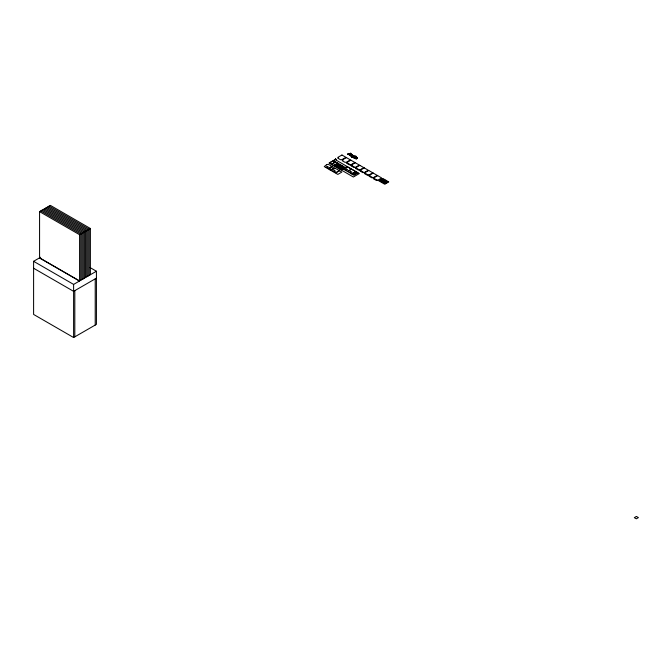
<?xml version="1.0" encoding="UTF-8"?>
<svg xmlns="http://www.w3.org/2000/svg" width="672" height="672" viewBox="0 0 672 672"><rect width="100%" height="100%" fill="white"/><g stroke="black" fill="none" stroke-linecap="round" stroke-linejoin="round"><path stroke-width="1.01" d="M349.734 155.442L350.918 153.359L347.861 153.905L348.146 154.526L349.81 154.787L349.734 155.442L350.918 153.359M349.432 155.274L349.81 154.325L347.861 153.905M350.557 153.392A3.637 2.1 0 0 1 350.02 153.56L349.264 153.762L349.936 154.619L350.515 153.443M349.936 154.619L350.515 153.905M354.875 156.744C351.574 158.273 354.799 154.711 352.649 157.13L353.548 155.509L353.497 155.996L353.186 155.618L353.816 155.669C351.851 157.508 354.774 155.442 354.875 156.744L352.632 157.332M335.395 159.054L335.647 159.466M351.851 155.022L352.103 155.627L351.842 155.039M353.044 156.576L353.044 157.038M39.572 211.63L79.582 234.721L79.582 280.921L39.572 257.821L39.572 211.63L50.375 205.388L90.384 228.488L90.384 274.688M90.048 267.565L96.415 271.236L96.415 324.366L73.609 337.529L33.6 314.429L33.6 261.307L40.614 257.25M79.582 234.721L90.384 228.488M33.6 261.307L73.609 284.407L96.415 271.236M96.415 278.166L73.609 291.337L33.6 268.237M335.513 159.348L335.555 158.911M335.782 159.272L336.084 159.676L335.42 159.062M334.152 161.036L333.354 161.498L334.152 161.96L334.95 161.498M333.774 165.438L337.772 163.128M333.866 165.497L337.865 163.187M352.64 155.912L351.557 156.492L351.305 155.887C352.733 153.821 353.237 156.584 352.758 155.056M352.64 155.45L351.305 155.887M351.305 156.349L352.976 155.644M329.356 169.52L330.154 169.058L330.96 169.52L330.154 169.982M336.151 166.807L340.15 164.497L336.244 166.866M353.632 157.231L355.874 156.223L353.632 157.693L355.874 156.223M353.632 157.693C356.849 156.013 355.908 157.458 356.504 156.584M354.505 157.735L355.95 156.904L355.95 157.366C354.782 159.172 353.875 156.988 354.505 158.197M354.262 158.054L355.95 157.366M355.975 157.063L356.504 157.046M338.52 168.176L342.527 165.866M338.612 168.235L342.619 165.925M351.557 156.492C351.809 155.291 349.885 155.081 351.8 155.165M351.599 155.946C350.347 156.332 349.986 154.342 351.8 154.703M356.328 158.206L356.563 158.81L356.353 158.189L355.463 158.424L356.353 158.651M335.488 159.491L335.513 158.886M349.264 154.224L350.02 154.022A3.637 2.1 0 0 0 350.557 153.854L350.633 153.191M354.875 156.282L352.632 156.87A0.916 0.529 0 0 1 351.75 156.92M347.861 154.367L350.918 153.821M356.765 157.567L355.463 157.979L356.765 158.029M355.95 156.904L355.706 157.223M349.264 153.762L349.936 154.157M346.878 162.481L347.474 162.826L346.676 163.288L349.474 164.9L350.876 164.791M351.338 165.06L351.943 165.404L351.137 165.866L353.942 167.479L355.345 167.37M355.807 167.639L356.404 167.983L355.606 168.445L358.411 170.058L359.806 169.949M360.276 170.218L360.872 170.562L360.074 171.024L362.872 172.637L364.274 172.528M364.736 172.796L365.341 173.141L364.535 173.603L367.34 175.216L368.743 175.106M369.205 175.375L369.802 175.72L369.004 176.182L371.809 177.794L373.204 177.685M373.674 177.954L374.27 178.298L373.472 178.76L376.27 180.373L377.672 180.256M49.174 206.086L89.183 229.186L89.183 275.377M47.972 206.774L87.982 229.874L87.982 276.074M46.771 207.472L86.78 230.563L86.78 276.763M45.578 208.16L85.588 231.26L85.588 277.46M44.377 208.858L84.386 231.949L84.386 278.149M43.176 209.546L83.185 232.646L83.185 278.846M41.975 210.244L81.984 233.335L81.984 279.535M40.774 210.932L80.783 234.032L80.783 280.232M39.48 257.956L79.489 281.056M356.261 156.442L356.261 156.904M356.219 156.744L356.219 157.206M355.631 156.08L355.631 156.542M354.631 156.139L354.631 156.601M353.875 157.374L353.875 157.836M353.816 155.669L353.816 156.131M351.389 155.324L351.389 155.786M349.81 154.325L349.81 154.787M348.97 153.846L348.97 154.308M348.146 154.064L348.146 154.526M335.95 159.138L335.966 159.734M95.214 278.863L95.214 325.055M74.81 290.64L74.81 336.84M73.609 284.407L73.609 337.529M356.614 158.886A0.983 0.571 0 0 1 355.286 158.449A0.983 0.571 0 0 1 356.32 157.794A0.983 0.571 0 0 1 357.202 158.516M356.614 158.424A0.983 0.571 0 0 1 355.286 157.987A0.983 0.571 0 0 1 356.32 157.332A0.983 0.571 0 0 1 357.202 158.054M352.615 157.349A0.916 0.529 0 0 1 351.75 157.382M351.649 156.022A0.983 0.571 0 0 1 350.322 155.576A0.983 0.571 0 0 1 351.355 154.93A0.983 0.571 0 0 1 352.237 155.652M351.649 155.56A0.983 0.571 0 0 1 350.322 155.114A0.983 0.571 0 0 1 351.355 154.468A0.983 0.571 0 0 1 352.237 155.19M356.824 157.878L357.067 158.5L356.79 157.92M351.876 156.593L351.674 157.206L351.876 156.593M341.947 155.014L337.94 157.324L338.545 157.668L337.739 158.13L340.544 159.751L341.947 159.634L345.946 157.324L341.947 155.014M335.076 159.524L329.07 162.985L341.074 169.915L347.08 166.454L335.076 159.524M326.449 164.833L324.248 166.572L328.247 168.882L332.245 166.572L328.247 164.262L326.449 164.833M333.53 160.675L329.532 162.985L331.573 164.17L335.572 161.86L333.53 160.675M327.281 166.429L326.088 167.126L327.281 167.815L328.482 167.126L327.281 166.429M335.731 161.952L331.733 164.262L340.897 169.554L344.896 167.244L335.731 161.952M346.408 157.592L342.409 159.902L343.006 160.247L342.208 160.709L345.005 162.33L346.408 162.212L350.406 159.902L346.408 157.592M330.448 167.143L329.246 167.84L330.137 168.353L328.734 169.159L330.775 170.344L334.774 168.034L332.741 166.849L331.338 167.664L330.448 167.143M337.865 163.876L335.068 165.497L336.151 166.118L338.948 164.497L337.865 163.876M332.976 168.605L331.775 169.302L332.665 169.814L331.262 170.621L335.261 172.931L339.268 170.621L335.261 168.311L333.866 169.117L332.976 168.605M340.242 165.245L337.445 166.866L338.52 167.488L341.326 165.866L340.242 165.245M350.876 160.171L346.693 162.582L350.692 164.892L354.875 162.481L350.876 160.171M334.303 170.478L333.102 171.175L334.303 171.864L335.504 171.175L334.303 170.478M342.619 166.614L339.814 168.235L340.897 168.857L343.694 167.244L342.619 166.614M337.982 171.494L335.782 173.233L337.823 174.409L341.821 172.099L339.78 170.923L337.982 171.494M347.365 166.622L341.368 170.083L353.371 177.013L359.369 173.552L347.365 166.622M347.374 166.832L343.375 169.142L347.374 171.452L351.38 169.142L347.374 166.832M355.345 162.75L351.162 165.161L355.16 167.471L359.344 165.06L355.345 162.75M346.416 169L345.215 169.697L346.416 170.386L347.617 169.697L346.416 169M351.54 169.235L347.542 171.545L351.54 173.855L355.547 171.545L351.54 169.235M359.806 165.329L355.631 167.74L359.629 170.05L363.804 167.639L359.806 165.329M350.582 171.402L349.381 172.099L350.582 172.788L351.784 172.099L350.582 171.402M355.698 171.662L351.7 173.972L353.976 175.291L357.983 172.981L355.698 171.662M355.698 172.351L352.901 173.972L353.976 174.594L356.782 172.981L355.698 172.351M364.274 167.908L360.091 170.318L364.09 172.628L368.273 170.218L364.274 167.908M368.743 170.486L364.56 172.897L368.558 175.207L372.742 172.796L368.743 170.486M373.204 173.065L369.029 175.476L373.027 177.786L377.21 175.375L373.204 173.065M377.672 175.644L373.489 178.055L377.496 180.365L381.671 177.954L377.672 175.644M379.52 180.314L378.722 180.776L381.528 182.389L382.326 181.927L379.52 180.314M380.604 179.693L379.798 180.155L382.603 181.768L383.401 181.306L380.604 179.693M381.679 179.071L380.873 179.533L383.678 181.146L384.476 180.684L381.679 179.071M382.754 178.45L381.948 178.912L384.754 180.524L385.552 180.062L382.754 178.45M382.746 182.171L381.94 182.633L384.745 184.246L385.543 183.784L382.746 182.171M383.821 181.549L383.015 182.011L385.82 183.624L386.618 183.162L383.821 181.549M384.896 180.928L384.098 181.39L386.896 183.002L387.694 182.54L384.896 180.928M385.972 180.306L385.174 180.768L387.971 182.381L388.769 181.919L385.972 180.306M636.401 516.449L634.309 517.65L636.308 518.809L638.4 517.6L636.401 516.449"/></g></svg>
